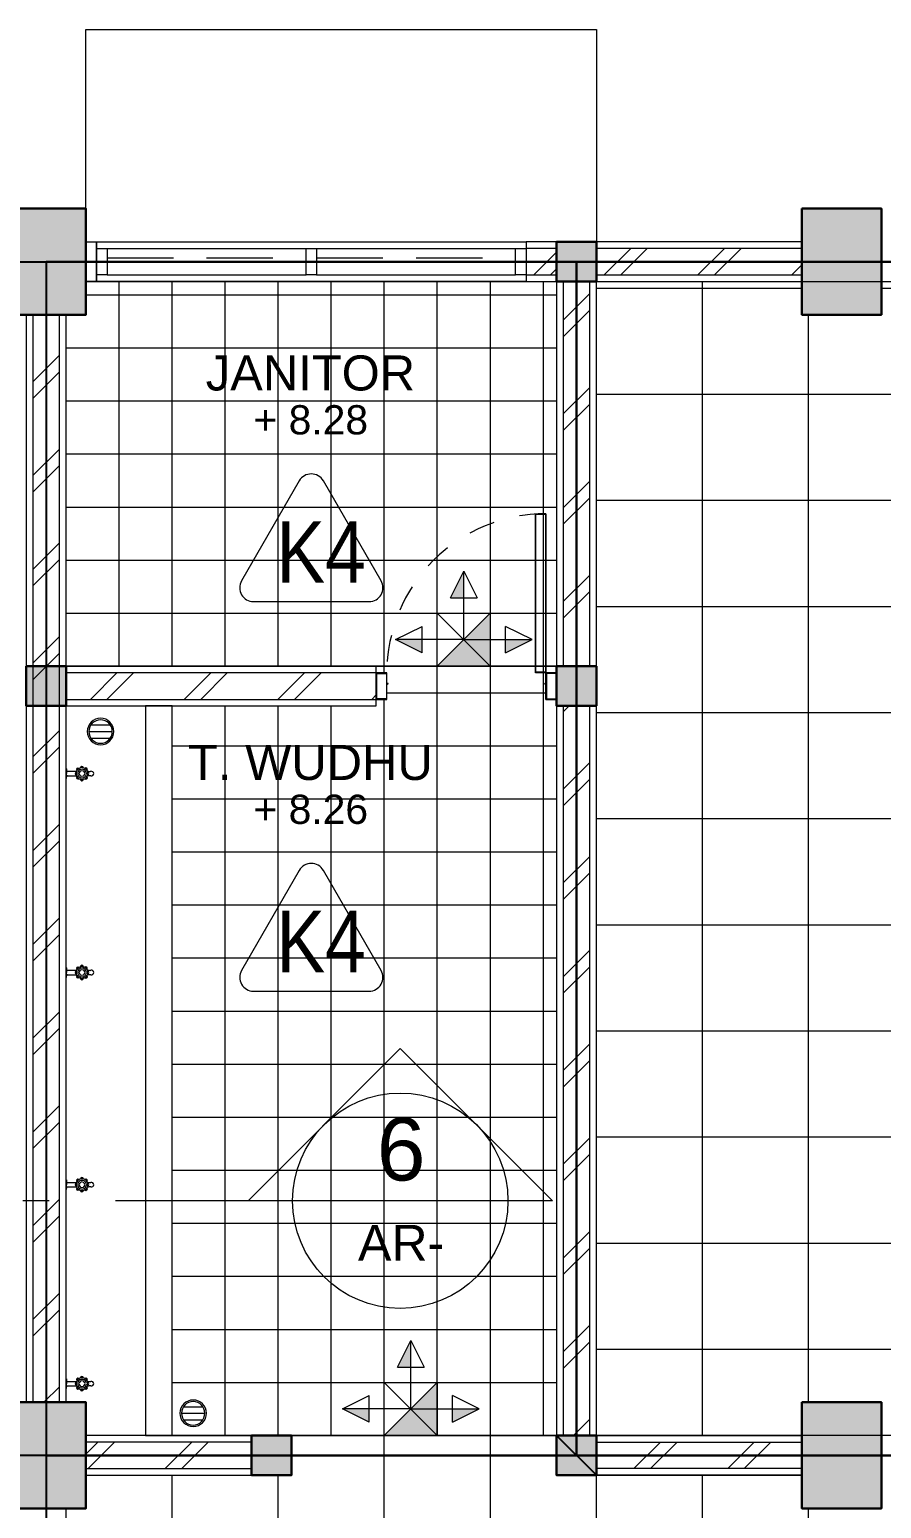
# Model space of a CAD drawing. Header units: millimetres. Extents: x -11 to 1625, y -267 to 180.
# Drawn here: x 1018.41 to 1021.62, y 80.48 to 86.06 of the extents above; entities that cross this region are included whole.
import ezdxf
from ezdxf.enums import TextEntityAlignment as Align

# ---------------------------------------------------------------- set-up
doc = ezdxf.new("R2010")
doc.units = ezdxf.units.MM
doc.linetypes.add('DASHDOT', pattern=[1, 0.5, -0.25, 0, -0.25])
doc.linetypes.add('HIDDEN', pattern=[0.375, 0.25, -0.125])
for name, color, linetype, lineweight in [('ars', 11, 'Continuous', 5), ('dinding', 5, 'Continuous', 15), ('keramik', 73, 'Continuous', 5), ('KOLOM', 1, 'Continuous', 30), ('kus', 63, 'Continuous', 15), ('lan', 7, 'Continuous', 15), ('not', 7, 'Continuous', 20), ('SANITAIR', 4, 'Continuous', 5), ('sol kol', 8, 'Continuous', 0), ('START POINT', 8, 'Continuous', 9), ('TEXT KETERANGAN', 7, 'Continuous', 9)]:
    doc.layers.add(name, color=color, linetype=linetype, lineweight=lineweight)
doc.styles.add('ISO', font='arial.ttf', dxfattribs={"width": 0.85})
doc.styles.add('S', font='SIMPLEX', dxfattribs={"width": 1.1})
doc.styles.get("Standard").update_dxf_attribs({"font": 'ARIALUNI.TTF'})
pattern_1 = [(45, (-0.5, 2.725), (-0.1767767, 0.1767767), []), (45, (-0.4375, 2.725), (-0.1767767, 0.1767767), [])]
pattern_2 = [(0, (1010.94856, 105.88503), (0, 0.4), []), (90, (1010.94856, 105.88503), (-0.4, 2e-17), [])]

# ---------------------------------------------------------------- blocks, each defined once
blk = doc.blocks.new('KP')
at = {"layer": 'KOLOM'}
blk.add_lwpolyline([(0.075, -0.075), (-0.075, -0.075), (-0.075, 0.075), (0.075, 0.075), (0.075, -0.075)], dxfattribs=at)
blk = doc.blocks.new('K1')
at = {"layer": 'KOLOM'}
blk.add_lwpolyline([(0.2, 0.15), (-0.2, 0.15), (-0.2, -0.15), (0.2, -0.15), (0.2, 0.15)], dxfattribs=at)
blk = doc.blocks.new('P 60')
at = {"linetype": 'HIDDEN', "ltscale": 0.3}
blk.add_lwpolyline([(-0.64, 0.1, -0.414214), (-0.04, 0.7, -1.303225)], format="xyb", dxfattribs=at)
for points in [[(-0.04, 0.7), (-0.04, 0.1), (-0.08, 0.1), (-0.08, 0.7)], [(-0.042, 0.698), (-0.042, 0.102), (-0.078, 0.102), (-0.078, 0.698)], [(-0.6351, 0.06), (-0.64, 0.06), (-0.64, 0.0615), (-0.64, 0.1), (-0.68, 0.1), (-0.68, 0), (-0.64, 0), (-0.64, 0.0565), (-0.6351, 0.0583)], [(-0.642, 0.002), (-0.678, 0.002), (-0.678, 0.098), (-0.642, 0.098)], [(-0.0449, 0.06), (-0.04, 0.06), (-0.04, 0.0615), (-0.04, 0.1), (0, 0.1), (0, 0), (-0.04, 0), (-0.04, 0.0565), (-0.0449, 0.0583)], [(-0.038, 0.002), (-0.002, 0.002), (-0.002, 0.098), (-0.038, 0.098)]]:
    blk.add_lwpolyline(points, close=True)
blk = doc.blocks.new('KRAN ATAS')
for p, q in [((-0.0185, 0.0015), (-0.0185, 0)), ((-0.0185, 0), (0, 0)), ((-0.018, 0.002), (0, 0.002)), ((-0.0085, 0.006), (-0.0085, 0.0396)), ((0.018, 0.002), (0, 0.002)), ((0.0185, 0), (0, 0)), ((0.0085, 0.006), (0.0085, 0.0396)), ((0.0185, 0.0015), (0.0185, 0))]:
    blk.add_line(p, q)
for centre, radius, start, end in [((-0.0215, 0.0597), 0.0057, 92.509, 270.0343), ((-0.0203, 0.0597), 0.0057, 105.45, 257.2407), ((-0.0001, 0.0602), 0.0223, 89.786, 270.2141), ((-0.0155, 0.075), 0.0057, 47.464, 224.6597), ((-0.0147, 0.0741), 0.0057, 60.3207, 212.5415), ((-0.0001, 0.0604), 0.0162, 89.7094, 270.2949), ((-0.0001, 0.0602), 0.0102, 89.532, 270.4679), ((-0.0413, 0.0899), 0.0331, 343.1048, 7.2203), ((0, 0.0958), 0.00865, 90, 191.4881), ((-0.0001, 0.0803), 0.0057, 89.095, 165.324), ((-0.0001, 0.0792), 0.0057, 89.095, 152.5938), ((0, 0.0958), 0.00865, 348.5119, 90), ((0.0001, 0.0803), 0.0057, 14.676, 90.905), ((0.0001, 0.0792), 0.0057, 27.4062, 90.905), ((0.0001, 0.0602), 0.0223, 269.7859, 90.214), ((0.0001, 0.0604), 0.0162, 269.7051, 90.2906), ((0.0001, 0.0602), 0.0102, 269.5321, 90.468), ((0.0413, 0.0899), 0.0331, 172.7797, 196.8952), ((0.0155, 0.075), 0.0057, 315.3403, 132.536), ((0.0147, 0.0741), 0.0057, 327.4585, 119.6793), ((0.0215, 0.0597), 0.0057, 269.9657, 87.491), ((0.0203, 0.0597), 0.0057, 282.7593, 74.55), ((-0.0148, 0.0454), 0.0057, 142.579, 307.6346), ((-0.014, 0.0462), 0.0057, 154.4974, 295.7282), ((-0.018, 0.0015), 0.0005, 90, 180), ((-0.0125, 0.006), 0.004, 270, 0), ((0.0004, 0.0397), 0.0057, 191.86, 266.0615), ((0.0004, 0.0409), 0.0057, 205.9652, 266.0615), ((-0.0004, 0.0397), 0.0057, 273.9385, 348.14), ((-0.0004, 0.0409), 0.0057, 273.9385, 334.0348), ((0.0125, 0.006), 0.004, 180, 270), ((0.0148, 0.0454), 0.0057, 232.3654, 37.421), ((0.014, 0.0462), 0.0057, 244.2718, 25.5026), ((0.018, 0.0015), 0.0005, 0, 90)]:
    blk.add_arc(centre, radius, start, end)
blk = doc.blocks.new('*X6')
at = {"color": 0}
for p, q in [((18.491, 19.1926), (18.5795, 19.1926)), ((18.4987, 19.2176), (18.5717, 19.2176)), ((18.4987, 19.1676), (18.5717, 19.1676))]:
    blk.add_line(p, q, dxfattribs=at)
blk = doc.blocks.new('SFLOOR')
for radius in [0.05, 0.0442]:
    blk.add_circle((0, 0), radius)
blk.add_blockref('*X6', (-18.5352, -19.1926))
blk = doc.blocks.new('D3')
at = {"layer": 'ars'}
h = blk.add_hatch(dxfattribs=at)
h.set_pattern_fill('TEMBOK', color=256, scale=0.25)
h.set_pattern_definition([(45, (7.26, 4.05), (-0.176777, 0.176777), []), (45, (7.3225, 4.05), (-0.176777, 0.176777), [])])
h.paths.add_polyline_path([(7.925, 13.85), (7.81, 13.85), (7.81, 13.75), (7.925, 13.75)])
h = blk.add_hatch(dxfattribs=at)
h.set_pattern_fill('TEMBOK', color=256, scale=0.25)
h.set_pattern_definition([(45, (7.525, 4.05), (-0.176777, 0.176777), []), (45, (7.5875, 4.05), (-0.176777, 0.176777), [])])
h.paths.add_polyline_path([(8.85, 13.85), (8.075, 13.85), (8.075, 13.75), (8.85, 13.75)])
h = blk.add_hatch(dxfattribs=at)
h.set_pattern_fill('TEMBOK', color=256, scale=0.25)
h.set_pattern_definition(pattern_1)
h.paths.add_polyline_path([(8.05, 12.275), (8.05, 13.725), (7.95, 13.725), (7.95, 12.275)])
h = blk.add_hatch(dxfattribs=at)
h.set_pattern_fill('TEMBOK', color=256, scale=0.25)
h.set_pattern_definition(pattern_1)
h.paths.add_polyline_path([(6.05, 9.5), (6.05, 13.6), (5.95, 13.6), (5.95, 9.5)])
h = blk.add_hatch(dxfattribs=at)
h.set_pattern_fill('TEMBOK', color=256, scale=0.25)
h.set_pattern_definition(pattern_1)
h.paths.add_polyline_path([(6.075, 12.15), (7.245, 12.15), (7.245, 12.25), (6.075, 12.25)])
h = blk.add_hatch(dxfattribs=at)
h.set_pattern_fill('TEMBOK', color=256, scale=0.25)
h.set_pattern_definition(pattern_1)
h.paths.add_polyline_path([(7.95, 12.125), (7.95, 9.375), (8.05, 9.375), (8.05, 12.125)])
h = blk.add_hatch(dxfattribs=at)
h.set_pattern_fill('TEMBOK', color=256, scale=0.25)
h.set_pattern_definition(pattern_1)
h.paths.add_polyline_path([(6.15, 9.25), (6.775, 9.25), (6.775, 9.35), (6.15, 9.35)])
h = blk.add_hatch(dxfattribs=at)
h.set_pattern_fill('TEMBOK', color=256, scale=0.25)
h.set_pattern_definition(pattern_1)
h.paths.add_polyline_path([(8.85, 9.25), (8.075, 9.25), (8.075, 9.35), (8.85, 9.35)])
at = {"layer": 'sol kol'}
for points in [[(5.85, 14), (5.85, 13.6), (6.15, 13.6), (6.15, 14)], [(8.85, 14), (8.85, 13.6), (9.15, 13.6), (9.15, 14)], [(8.075, 13.725), (7.925, 13.725), (7.925, 13.875), (8.075, 13.875)], [(5.925, 12.275), (6.075, 12.275), (6.075, 12.125), (5.925, 12.125)], [(8.075, 12.125), (7.925, 12.125), (7.925, 12.275), (8.075, 12.275)], [(5.85, 9.5), (5.85, 9.1), (6.15, 9.1), (6.15, 9.5)], [(8.85, 9.5), (8.85, 9.1), (9.15, 9.1), (9.15, 9.5)], [(6.925, 9.375), (6.775, 9.375), (6.775, 9.225), (6.925, 9.225)], [(7.925, 9.375), (8.075, 9.375), (8.075, 9.225), (7.925, 9.225)]]:
    blk.add_hatch(color=256, dxfattribs=at).paths.add_polyline_path(points)
at = {"layer": 'ars'}
for points in [[(7.925, 13.85), (7.81, 13.85), (7.81, 13.75), (7.925, 13.75)], [(8.85, 13.85), (8.075, 13.85), (8.075, 13.75), (8.85, 13.75)], [(8.05, 12.275), (8.05, 13.725), (7.95, 13.725), (7.95, 12.275)], [(6.05, 9.5), (6.05, 13.6), (5.95, 13.6), (5.95, 9.5)], [(6.075, 12.15), (7.245, 12.15), (7.245, 12.25), (6.075, 12.25)], [(7.95, 12.125), (7.95, 9.375), (8.05, 9.375), (8.05, 12.125)], [(6.15, 9.25), (6.775, 9.25), (6.775, 9.35), (6.15, 9.35)], [(8.85, 9.25), (8.075, 9.25), (8.075, 9.35), (8.85, 9.35)]]:
    blk.add_lwpolyline(points, close=True, dxfattribs=at)
at = {"layer": 'Defpoints'}
for points in [[(2, 9.3), (2, 13.8), (-2, 13.8), (-2, 7.3), (12, 7.3), (12, 9.3), (2, 9.3)], [(6, 9.5), (6, 8.8715)], [(7.925, 9.375), (8.075, 9.225)]]:
    blk.add_lwpolyline(points, dxfattribs=at)
for points in [[(-2, 13.8), (12, 13.8), (12, 2.8), (-2, 2.8)], [(2, 13.8), (8, 13.8), (8, 9.3), (2, 9.3)], [(6, 9.3), (8, 9.3), (8, 13.8), (6, 13.8)], [(8, 9.3), (12, 9.3), (12, 13.8), (8, 13.8)]]:
    blk.add_lwpolyline(points, close=True, dxfattribs=at)
at = {"layer": 'dinding'}
for points in [[(6.15, 13.875), (6.19, 13.875), (6.19, 13.725), (6.15, 13.725)], [(7.925, 13.875), (7.81, 13.875), (7.81, 13.725), (7.925, 13.725)], [(8.85, 13.875), (8.075, 13.875), (8.075, 13.725), (8.85, 13.725)], [(8.075, 12.275), (8.075, 13.725), (7.925, 13.725), (7.925, 12.275)], [(6.075, 9.5), (6.075, 13.6), (5.925, 13.6), (5.925, 9.5)], [(6.075, 12.125), (7.245, 12.125), (7.245, 12.275), (6.075, 12.275)], [(6.375, 12.125), (6.375, 9.375), (6.475, 9.375), (6.475, 12.125), (6.4228, 12.125)], [(7.925, 12.125), (7.925, 9.375), (8.075, 9.375), (8.075, 12.125)], [(6.15, 9.225), (6.775, 9.225), (6.775, 9.375), (6.15, 9.375)], [(8.85, 9.225), (8.075, 9.225), (8.075, 9.375), (8.85, 9.375)]]:
    blk.add_lwpolyline(points, close=True, dxfattribs=at)
at = {"layer": 'kus'}
for p, q in [((6.23, 13.85), (6.98, 13.85)), ((7.02, 13.85), (7.77, 13.85)), ((6.23, 13.75), (6.98, 13.75)), ((7.02, 13.75), (7.77, 13.75))]:
    blk.add_line(p, q, dxfattribs=at)
at = {"layer": 'kus', "linetype": 'HIDDEN'}
for p, q in [((6.23, 13.815), (6.98, 13.815)), ((7.02, 13.815), (7.77, 13.815))]:
    blk.add_line(p, q, dxfattribs=at)
at = {"layer": 'kus'}
for points in [[(6.19, 13.85), (6.23, 13.85), (6.23, 13.75), (6.19, 13.75)], [(6.98, 13.85), (7.02, 13.85), (7.02, 13.75), (6.98, 13.75)], [(7.77, 13.85), (7.81, 13.85), (7.81, 13.75), (7.77, 13.75)]]:
    blk.add_lwpolyline(points, close=True, dxfattribs=at)
at = {"layer": 'lan'}
for p, q in [((6.15, 14), (6.15, 14.675)), ((6.15, 14.675), (8.075, 14.675)), ((8.075, 14.675), (8.075, 13.875)), ((7.245, 12.275), (7.925, 12.275)), ((6.925, 9.375), (7.925, 9.375))]:
    blk.add_line(p, q, dxfattribs=at)
blk.add_lwpolyline([(6.19, 13.875), (7.81, 13.875), (7.81, 13.725), (6.19, 13.725)], close=True, dxfattribs=at)
at = {"layer": 'KOLOM'}
for name, p, rotation in [('K1', (6, 13.8), 90), ('K1', (9, 13.8), 90), ('KP', (6, 12.2), 180), ('K1', (6, 9.3), 90), ('K1', (9, 9.3), 90), ('KP', (8, 9.3), 180)]:
    blk.add_blockref(name, p, dxfattribs=dict(at, rotation=rotation))
for p in [(8, 13.8), (8, 12.2)]:
    blk.add_blockref('KP', p, dxfattribs=at)
at = {"layer": 'KOLOM', "xscale": -1, "rotation": 180}
blk.add_blockref('KP', (6.85, 9.3), dxfattribs=at)
at = {"layer": 'kus'}
blk.add_blockref('P 60', (7.925, 12.15), dxfattribs=at)
at = {"layer": 'SANITAIR', "xscale": -1, "rotation": 180}
for p in [(6.2053, 12.0287), (6.5545, 9.4586)]:
    blk.add_blockref('SFLOOR', p, dxfattribs=at)
at = {"layer": 'SANITAIR', "rotation": 270}
for p in [(6.075, 11.8703), (6.075, 11.1203), (6.075, 10.3203), (6.075, 9.5703)]:
    blk.add_blockref('KRAN ATAS', p, dxfattribs=at)
blk = doc.blocks.new('GO')
at = {"layer": 'START POINT'}
for points in [[(287.593, 123.5), (287.693, 123.5), (287.693, 123.7)], [(287.378, 123.084), (287.378, 123.184), (287.178, 123.184)], [(288.208, 123.184), (288.008, 123.184), (288.008, 123.084)]]:
    blk.add_hatch(color=256, dxfattribs=at).paths.add_polyline_path(points)
h = blk.add_hatch(color=256, dxfattribs=at)
h.paths.add_polyline_path([(287.893, 122.984), (287.693, 123.184), (287.493, 122.984)])
h.paths.add_polyline_path([(287.893, 123.384), (287.693, 123.184), (287.893, 122.984)])
for p, q in [((287.593, 123.5), (287.693, 123.7)), ((287.693, 123.184), (287.693, 123.7)), ((287.693, 123.7), (287.793, 123.5)), ((287.593, 123.5), (287.793, 123.5)), ((287.893, 122.984), (287.493, 123.384)), ((287.493, 122.984), (287.893, 123.384)), ((287.178, 123.184), (287.378, 123.284)), ((287.378, 123.084), (287.378, 123.284)), ((288.008, 123.084), (288.008, 123.284)), ((288.208, 123.184), (288.008, 123.284)), ((287.693, 123.184), (287.178, 123.184)), ((287.378, 123.084), (287.178, 123.184)), ((287.693, 123.184), (288.208, 123.184)), ((288.008, 123.084), (288.208, 123.184))]:
    blk.add_line(p, q, dxfattribs=at)
blk.add_lwpolyline([(287.893, 122.984), (287.493, 122.984), (287.493, 123.384), (287.893, 123.384)], close=True, dxfattribs=at)
blk = doc.blocks.new('NOTASI RUANG')
at = {"layer": 'not'}
for height, p in [(0.26, (-0.011, 0.3)), (0.175, (-0.009, -0.017))]:
    blk.add_attdef('RUANG', text='', height=height, dxfattribs=at).set_placement(p, align=Align.MIDDLE_CENTER)
blk = doc.blocks.new('KR4')
at = {"layer": 'TEXT KETERANGAN', "color": 2}
blk.add_lwpolyline([(-0.087, 0.873), (-0.504, 0.15, 0.57735), (-0.418, 0), (0.418, 0, 0.57735), (0.504, 0.15), (0.087, 0.873, 0.57735)], format="xyb", close=True, dxfattribs=at)
at = {"layer": 'TEXT KETERANGAN', "color": 6, "style": 'ISO', "width": 0.85}
blk.add_text('K4', height=0.444, dxfattribs=at).set_placement((-0.252, 0.137))
blk = doc.blocks.new('Npa')
for p, q in [((-0.8485, 0), (0, 0.8485)), ((0.8485, 0), (0, 0.8485)), ((0.8485, 0), (-0.8485, 0))]:
    blk.add_line(p, q)
blk.add_circle((0, 0), 0.6)
at = {"color": 5, "style": 'S', "width": 0.75, "flags": 4}
blk.add_attdef('NO', text='', height=0.3, dxfattribs=at).set_placement((0.0048, 0.1129), align=Align.CENTER)
at = {"style": 'S', "width": 0.75, "flags": 4}
blk.add_attdef('NOLBR', text='', height=0.2, dxfattribs=at).set_placement((0.0048, -0.3342), align=Align.CENTER)

msp = doc.modelspace()

# ---------------------------------------------------------------- hatches: boundary and pattern name
at = {"layer": 'keramik'}
h = msp.add_hatch(dxfattribs=at)
h.set_pattern_fill('_USER', color=4, scale=0.2, style=0, double=1, pattern_type=0)
h.set_pattern_definition([(0, (1018.54856, 83.6598), (0, 0.2), []), (90, (1018.54856, 83.6598), (-0.2, 1e-17), [])])
h.paths.add_polyline_path([(1018.5485618, 83.659799), (1018.5485618, 84.984799), (1018.6235618, 84.984799), (1018.6235618, 85.109799), (1020.3985618, 85.109799), (1020.3985618, 83.659799)])
h = msp.add_hatch(dxfattribs=at)
h.set_pattern_fill('_USER', color=256, scale=0.4, style=0, double=1, pattern_type=0)
h.set_pattern_definition(pattern_2)
h.paths.add_polyline_path([(1020.5485618, 85.109799), (1021.3235618, 85.109799), (1021.3235618, 84.984799), (1021.6235618, 84.984799), (1021.6235618, 85.109799), (1024.3235618, 85.109799), (1024.3235618, 84.984799), (1024.3985618, 84.984799), (1024.3985618, 80.884799), (1024.3235618, 80.884799), (1024.3235618, 80.759799), (1024.0818618, 80.759799), (1024.0818618, 80.609799), (1023.0818618, 80.609799), (1023.0818618, 80.759799), (1021.6235618, 80.759799), (1021.6235618, 80.884799), (1021.3235618, 80.884799), (1021.3235618, 80.759799), (1020.5485618, 80.759799)])
h = msp.add_hatch(dxfattribs=at)
h.set_pattern_fill('_USER', color=4, scale=0.2, style=0, double=1, pattern_type=0)
h.set_pattern_definition([(0, (1018.94856, 80.7598), (0, 0.2), []), (90, (1018.94856, 80.7598), (-0.2, 1e-17), [])])
h.paths.add_polyline_path([(1018.9485618, 80.759799), (1018.9485618, 83.509799), (1019.7185618, 83.509799), (1019.7185618, 83.534799), (1019.7585618, 83.534799), (1019.7585618, 83.634799), (1019.7185618, 83.634799), (1019.7185618, 83.659799), (1020.3985618, 83.659799), (1020.3985618, 83.634799), (1020.3585618, 83.634799), (1020.3585618, 83.594799), (1020.3536735, 83.594799), (1020.3536735, 83.5930517), (1020.3585618, 83.5912929), (1020.3585618, 83.534799), (1020.3985618, 83.534799), (1020.3985618, 80.759799)])
h = msp.add_hatch(dxfattribs=at)
h.set_pattern_fill('_USER', color=256, scale=0.4, style=0, double=1, pattern_type=0)
h.set_pattern_definition(pattern_2)
h.paths.add_polyline_path([(1018.6235618, 78.884799), (1018.6235618, 78.734799), (1018.6635618, 78.734799), (1018.6635618, 78.678305), (1018.6684501, 78.6765462), (1018.6684501, 78.674799), (1018.6635618, 78.674799), (1018.6635618, 78.634799), (1018.6235618, 78.634799), (1018.6235618, 78.484799), (1018.3235618, 78.484799), (1018.3235618, 78.634799), (1014.6235618, 78.634799), (1014.6235618, 78.484799), (1014.3235618, 78.484799), (1014.3235618, 78.634799), (1013.5235618, 78.634799), (1013.5235618, 78.444799), (1013.4835618, 78.444799), (1013.4835618, 78.4399107), (1013.4818146, 78.4399107), (1013.4800558, 78.444799), (1013.4235618, 78.444799), (1013.4235618, 78.634799), (1011.3635618, 78.634799), (1011.3635618, 78.674799), (1011.3586735, 78.674799), (1011.3586735, 78.6765462), (1011.3635618, 78.678305), (1011.3635618, 78.734799), (1014.3235618, 78.734799), (1014.3235618, 78.884799), (1014.6235618, 78.884799), (1014.6235618, 78.734799), (1018.3235618, 78.734799), (1018.3235618, 78.884799)], flags=16)
edge = h.paths.add_edge_path()
edge.add_line((1010.5485618, 78.884799), (1010.5485618, 80.484799))
edge.add_line((1010.5485618, 80.484799), (1010.6235618, 80.484799))
edge.add_line((1010.6235618, 80.484799), (1010.6235618, 80.884799))
edge.add_line((1010.6235618, 80.884799), (1012.2985618, 80.884799))
edge.add_line((1012.2985618, 80.884799), (1012.2985618, 80.784799))
edge.add_line((1012.2985618, 80.784799), (1012.6485618, 80.784799))
edge.add_line((1012.6485618, 80.784799), (1012.6485618, 80.884799))
edge.add_line((1012.6485618, 80.884799), (1014.3235618, 80.884799))
edge.add_line((1014.3235618, 80.884799), (1014.3235618, 80.484799))
edge.add_line((1014.3235618, 80.484799), (1014.6235618, 80.484799))
edge.add_line((1014.6235618, 80.484799), (1014.6235618, 80.609799))
edge.add_line((1014.6235618, 80.609799), (1015.2185618, 80.609799))
edge.add_line((1015.2185618, 80.609799), (1015.2185618, 80.634799))
edge.add_line((1015.2185618, 80.634799), (1015.2585618, 80.634799))
edge.add_line((1015.2585618, 80.634799), (1015.2585618, 80.6912929))
edge.add_line((1015.2585618, 80.6912929), (1015.2634501, 80.6930517))
edge.add_line((1015.2634501, 80.6930517), (1015.2634501, 80.694799))
edge.add_line((1015.2634501, 80.694799), (1015.2585618, 80.694799))
edge.add_line((1015.2585618, 80.694799), (1015.2585618, 80.734799))
edge.add_line((1015.2585618, 80.734799), (1015.2185618, 80.734799))
edge.add_line((1015.2185618, 80.734799), (1015.2185618, 80.759799))
edge.add_line((1015.2185618, 80.759799), (1015.9985618, 80.759799))
edge.add_line((1015.9985618, 80.759799), (1015.9985618, 80.734799))
edge.add_line((1015.9985618, 80.734799), (1015.9585618, 80.734799))
edge.add_line((1015.9585618, 80.734799), (1015.9585618, 80.694799))
edge.add_line((1015.9585618, 80.694799), (1015.9536735, 80.694799))
edge.add_line((1015.9536735, 80.694799), (1015.9536735, 80.6930517))
edge.add_line((1015.9536735, 80.6930517), (1015.9585618, 80.6912929))
edge.add_line((1015.9585618, 80.6912929), (1015.9585618, 80.634799))
edge.add_line((1015.9585618, 80.634799), (1015.9985618, 80.634799))
edge.add_line((1015.9985618, 80.634799), (1015.9985618, 80.609799))
edge.add_line((1015.9985618, 80.609799), (1017.1485618, 80.609799))
edge.add_line((1017.1485618, 80.609799), (1017.1485618, 80.634799))
edge.add_line((1017.1485618, 80.634799), (1017.1885618, 80.634799))
edge.add_line((1017.1885618, 80.634799), (1017.1885618, 80.6912929))
edge.add_line((1017.1885618, 80.6912929), (1017.1934501, 80.6930517))
edge.add_line((1017.1934501, 80.6930517), (1017.1934501, 80.694799))
edge.add_line((1017.1934501, 80.694799), (1017.1885618, 80.694799))
edge.add_line((1017.1885618, 80.694799), (1017.1885618, 80.734799))
edge.add_line((1017.1885618, 80.734799), (1017.1485618, 80.734799))
edge.add_line((1017.1485618, 80.734799), (1017.1485618, 80.759799))
edge.add_line((1017.1485618, 80.759799), (1017.9285618, 80.759799))
edge.add_line((1017.9285618, 80.759799), (1017.9285618, 80.734799))
edge.add_line((1017.9285618, 80.734799), (1017.8885618, 80.734799))
edge.add_line((1017.8885618, 80.734799), (1017.8885618, 80.694799))
edge.add_line((1017.8885618, 80.694799), (1017.8836735, 80.694799))
edge.add_line((1017.8836735, 80.694799), (1017.8836735, 80.6930517))
edge.add_line((1017.8836735, 80.6930517), (1017.8885618, 80.6912929))
edge.add_line((1017.8885618, 80.6912929), (1017.8885618, 80.634799))
edge.add_line((1017.8885618, 80.634799), (1017.9285618, 80.634799))
edge.add_line((1017.9285618, 80.634799), (1017.9285618, 80.609799))
edge.add_line((1017.9285618, 80.609799), (1018.3235618, 80.609799))
edge.add_line((1018.3235618, 80.609799), (1018.3235618, 80.484799))
edge.add_line((1018.3235618, 80.484799), (1018.6235618, 80.484799))
edge.add_line((1018.6235618, 80.484799), (1018.6235618, 80.609799))
edge.add_line((1018.6235618, 80.609799), (1019.3985618, 80.609799))
edge.add_line((1019.3985618, 80.609799), (1019.3985618, 80.759799))
edge.add_line((1019.3985618, 80.759799), (1020.3985618, 80.759799))
edge.add_line((1020.3985618, 80.759799), (1020.3985618, 80.609799))
edge.add_line((1020.3985618, 80.609799), (1021.3235618, 80.609799))
edge.add_line((1021.3235618, 80.609799), (1021.3235618, 80.484799))
edge.add_line((1021.3235618, 80.484799), (1021.6235618, 80.484799))
edge.add_line((1021.6235618, 80.484799), (1021.6235618, 80.609799))
edge.add_line((1021.6235618, 80.609799), (1024.3235618, 80.609799))
edge.add_line((1024.3235618, 80.609799), (1024.3235618, 80.484799))
edge.add_line((1024.3235618, 80.484799), (1024.3985618, 80.484799))
edge.add_line((1024.3985618, 80.484799), (1024.3985618, 78.884799))
edge.add_line((1024.3985618, 78.884799), (1024.3235618, 78.884799))
edge.add_line((1024.3235618, 78.884799), (1024.3235618, 78.734799))
edge.add_line((1024.3235618, 78.734799), (1021.6235618, 78.734799))
edge.add_line((1021.6235618, 78.734799), (1021.6235618, 78.884799))
edge.add_line((1021.6235618, 78.884799), (1021.3235618, 78.884799))
edge.add_line((1021.3235618, 78.884799), (1021.3235618, 78.734799))
edge.add_line((1021.3235618, 78.734799), (1020.0635618, 78.734799))
edge.add_line((1020.0635618, 78.734799), (1020.0635618, 78.678305))
edge.add_line((1020.0635618, 78.678305), (1020.0586735, 78.6765462))
edge.add_line((1020.0586735, 78.6765462), (1020.0586735, 78.674799))
edge.add_line((1020.0586735, 78.674799), (1020.0635618, 78.674799))
edge.add_line((1020.0635618, 78.674799), (1020.0635618, 78.634799))
edge.add_line((1020.0635618, 78.634799), (1021.3235618, 78.634799))
edge.add_line((1021.3235618, 78.634799), (1021.3235618, 78.484799))
edge.add_line((1021.3235618, 78.484799), (1021.6235618, 78.484799))
edge.add_line((1021.6235618, 78.484799), (1021.6235618, 78.634799))
edge.add_line((1021.6235618, 78.634799), (1024.3235618, 78.634799))
edge.add_line((1024.3235618, 78.634799), (1024.3235618, 78.484799))
edge.add_line((1024.3235618, 78.484799), (1024.3985618, 78.484799))
edge.add_line((1024.3985618, 78.484799), (1024.3985618, 74.384799))
edge.add_line((1024.3985618, 74.384799), (1024.3235618, 74.384799))
edge.add_line((1024.3235618, 74.384799), (1024.3235618, 74.259799))
edge.add_line((1024.3235618, 74.259799), (1021.6235618, 74.259799))
edge.add_line((1021.6235618, 74.259799), (1021.6235618, 74.384799))
edge.add_line((1021.6235618, 74.384799), (1021.3235618, 74.384799))
edge.add_line((1021.3235618, 74.384799), (1021.3235618, 74.259799))
edge.add_line((1021.3235618, 74.259799), (1018.6235618, 74.259799))
edge.add_line((1018.6235618, 74.259799), (1018.6235618, 74.384799))
edge.add_line((1018.6235618, 74.384799), (1018.3235618, 74.384799))
edge.add_line((1018.3235618, 74.384799), (1018.3235618, 74.259799))
edge.add_line((1018.3235618, 74.259799), (1014.6235618, 74.259799))
edge.add_line((1014.6235618, 74.259799), (1014.6235618, 74.384799))
edge.add_line((1014.6235618, 74.384799), (1014.3235618, 74.384799))
edge.add_line((1014.3235618, 74.384799), (1014.3235618, 74.259799))
edge.add_line((1014.3235618, 74.259799), (1013.5235618, 74.259799))
edge.add_line((1013.5235618, 74.259799), (1013.5235618, 77.744799))
edge.add_line((1013.5235618, 77.744799), (1013.4835618, 77.744799))
edge.add_line((1013.4835618, 77.744799), (1013.4835618, 77.7496873))
edge.add_line((1013.4835618, 77.7496873), (1013.4818146, 77.7496873))
edge.add_line((1013.4818146, 77.7496873), (1013.4800558, 77.744799))
edge.add_line((1013.4800558, 77.744799), (1013.4235618, 77.744799))
edge.add_line((1013.4235618, 77.744799), (1013.4235618, 74.259799))
edge.add_line((1013.4235618, 74.259799), (1010.6235618, 74.259799))
edge.add_line((1010.6235618, 74.259799), (1010.6235618, 74.384799))
edge.add_line((1010.6235618, 74.384799), (1010.5485618, 74.384799))
edge.add_line((1010.5485618, 74.384799), (1010.5485618, 78.484799))
edge.add_line((1010.5485618, 78.484799), (1010.6235618, 78.484799))
edge.add_line((1010.6235618, 78.484799), (1010.6235618, 78.634799))
edge.add_line((1010.6235618, 78.634799), (1010.6635618, 78.634799))
edge.add_line((1010.6635618, 78.634799), (1010.6635618, 78.674799))
edge.add_line((1010.6635618, 78.674799), (1010.6684501, 78.674799))
edge.add_line((1010.6684501, 78.674799), (1010.6684501, 78.6765462))
edge.add_line((1010.6684501, 78.6765462), (1010.6635618, 78.678305))
edge.add_line((1010.6635618, 78.678305), (1010.6635618, 78.734799))
edge.add_line((1010.6635618, 78.734799), (1010.6235618, 78.734799))
edge.add_line((1010.6235618, 78.734799), (1010.6235618, 78.884799))
edge.add_line((1010.6235618, 78.884799), (1010.5485618, 78.884799))
edge.add_line((1010.5485618, 78.884799), (1010.5485618, 80.484799))

# ---------------------------------------------------------------- linework, layer by layer
for points in [[(1018.5485618, 83.659799), (1018.5485618, 84.984799), (1018.6235618, 84.984799), (1018.6235618, 85.109799), (1020.3985618, 85.109799), (1020.3985618, 83.659799), (1018.5485618, 83.659799)], [(1020.5485618, 85.109799), (1021.3235618, 85.109799), (1021.3235618, 84.984799), (1021.6235618, 84.984799), (1021.6235618, 85.109799), (1024.3235618, 85.109799), (1024.3235618, 84.984799), (1024.3985618, 84.984799), (1024.3985618, 80.884799), (1024.3235618, 80.884799), (1024.3235618, 80.759799), (1024.0818618, 80.759799), (1024.0818618, 80.609799), (1023.0818618, 80.609799), (1023.0818618, 80.759799), (1021.6235618, 80.759799), (1021.6235618, 80.884799), (1021.3235618, 80.884799), (1021.3235618, 80.759799), (1020.5485618, 80.759799), (1020.5485618, 85.109799)], [(1018.9485618, 80.759799), (1018.9485618, 83.509799), (1019.7185618, 83.509799), (1019.7185618, 83.534799), (1019.7585618, 83.534799), (1019.7585618, 83.634799), (1019.7185618, 83.634799), (1019.7185618, 83.659799), (1020.3985618, 83.659799), (1020.3985618, 83.634799), (1020.3585618, 83.634799), (1020.3585618, 83.594799), (1020.3536735, 83.594799), (1020.3536735, 83.5930517), (1020.3585618, 83.5912929), (1020.3585618, 83.534799), (1020.3985618, 83.534799), (1020.3985618, 80.759799), (1018.9485618, 80.759799)], [(1018.3235618, 80.484799), (1018.6235618, 80.484799), (1018.6235618, 80.609799), (1019.3985618, 80.609799), (1019.3985618, 80.759799), (1020.3985618, 80.759799), (1020.3985618, 80.609799), (1021.3235618, 80.609799), (1021.3235618, 80.484799), (1021.6235618, 80.484799)]]:
    msp.add_lwpolyline(points, dxfattribs=at)
at = {"layer": 'lan'}
msp.add_lwpolyline([(1020.5485618, 85.109799), (1024.3985618, 85.109799), (1024.3985618, 80.759799), (1020.5485618, 80.759799)], close=True, dxfattribs=at)
at = {"layer": 'not', "linetype": 'DASHDOT'}
msp.add_line((1019.2350715, 81.6446844), (1015.7887191, 81.6446844), dxfattribs=at)

# ---------------------------------------------------------------- block references
msp.add_blockref('D3', (1012.4735618, 71.384799))
at = {"layer": 'lan', "xscale": 0.5000000001443823, "yscale": 0.5000000001443823, "zscale": 0.5000000001443823}
for p in [(876.2021278, 22.1679116), (876.0021278, 19.2679116)]:
    msp.add_blockref('GO', p, dxfattribs=at)
at = {"layer": 'not'}
ref = msp.add_blockref('NOTASI RUANG', (1019.4763838, 84.5983383), dxfattribs=dict(at, xscale=0.5572442899154866, yscale=0.5572442899154866, zscale=0.5572442899154866))
ref.add_attrib('RUANG', '+ 8.28', dxfattribs={"height": 0.1101454}).set_placement((1019.4715533, 84.5887204), align=Align.MIDDLE_CENTER)
ref.add_attrib('RUANG', 'JANITOR', dxfattribs={"height": 0.13217448}).set_placement((1019.4701577, 84.7653931), align=Align.MIDDLE_CENTER)
ref = msp.add_blockref('NOTASI RUANG', (1019.4763838, 83.129955), dxfattribs=dict(at, xscale=0.5572442899154866, yscale=0.5572442899154866, zscale=0.5572442899154866))
ref.add_attrib('RUANG', '+ 8.26', dxfattribs={"height": 0.1101454}).set_placement((1019.4715533, 83.1203371), align=Align.MIDDLE_CENTER)
ref.add_attrib('RUANG', 'T. WUDHU', dxfattribs={"height": 0.13217448}).set_placement((1019.4701577, 83.2970098), align=Align.MIDDLE_CENTER)
ref = msp.add_blockref('Npa', (1019.809057, 81.6446844), dxfattribs=dict(at, xscale=0.6764483917510226, yscale=0.6764483917510226, zscale=0.6764483917510226))
ref.add_attrib('NO', '6', dxfattribs={"layer": '0', "height": 0.2367569, "flags": 4}).set_placement((1019.8122807, 81.7210572), align=Align.CENTER)
ref.add_attrib('NOLBR', 'AR-', dxfattribs={"layer": '0', "height": 0.13528968, "flags": 4}).set_placement((1019.8122807, 81.4185898), align=Align.CENTER)
at = {"layer": 'TEXT KETERANGAN', "xscale": 0.5216893565576599, "yscale": 0.5216893565576599, "zscale": 0.52168935655764}
for p in [(1019.4735618, 83.9031823), (1019.4735618, 82.434799)]:
    msp.add_blockref('KR4', p, dxfattribs=at)

doc.saveas('drawing.dxf')
